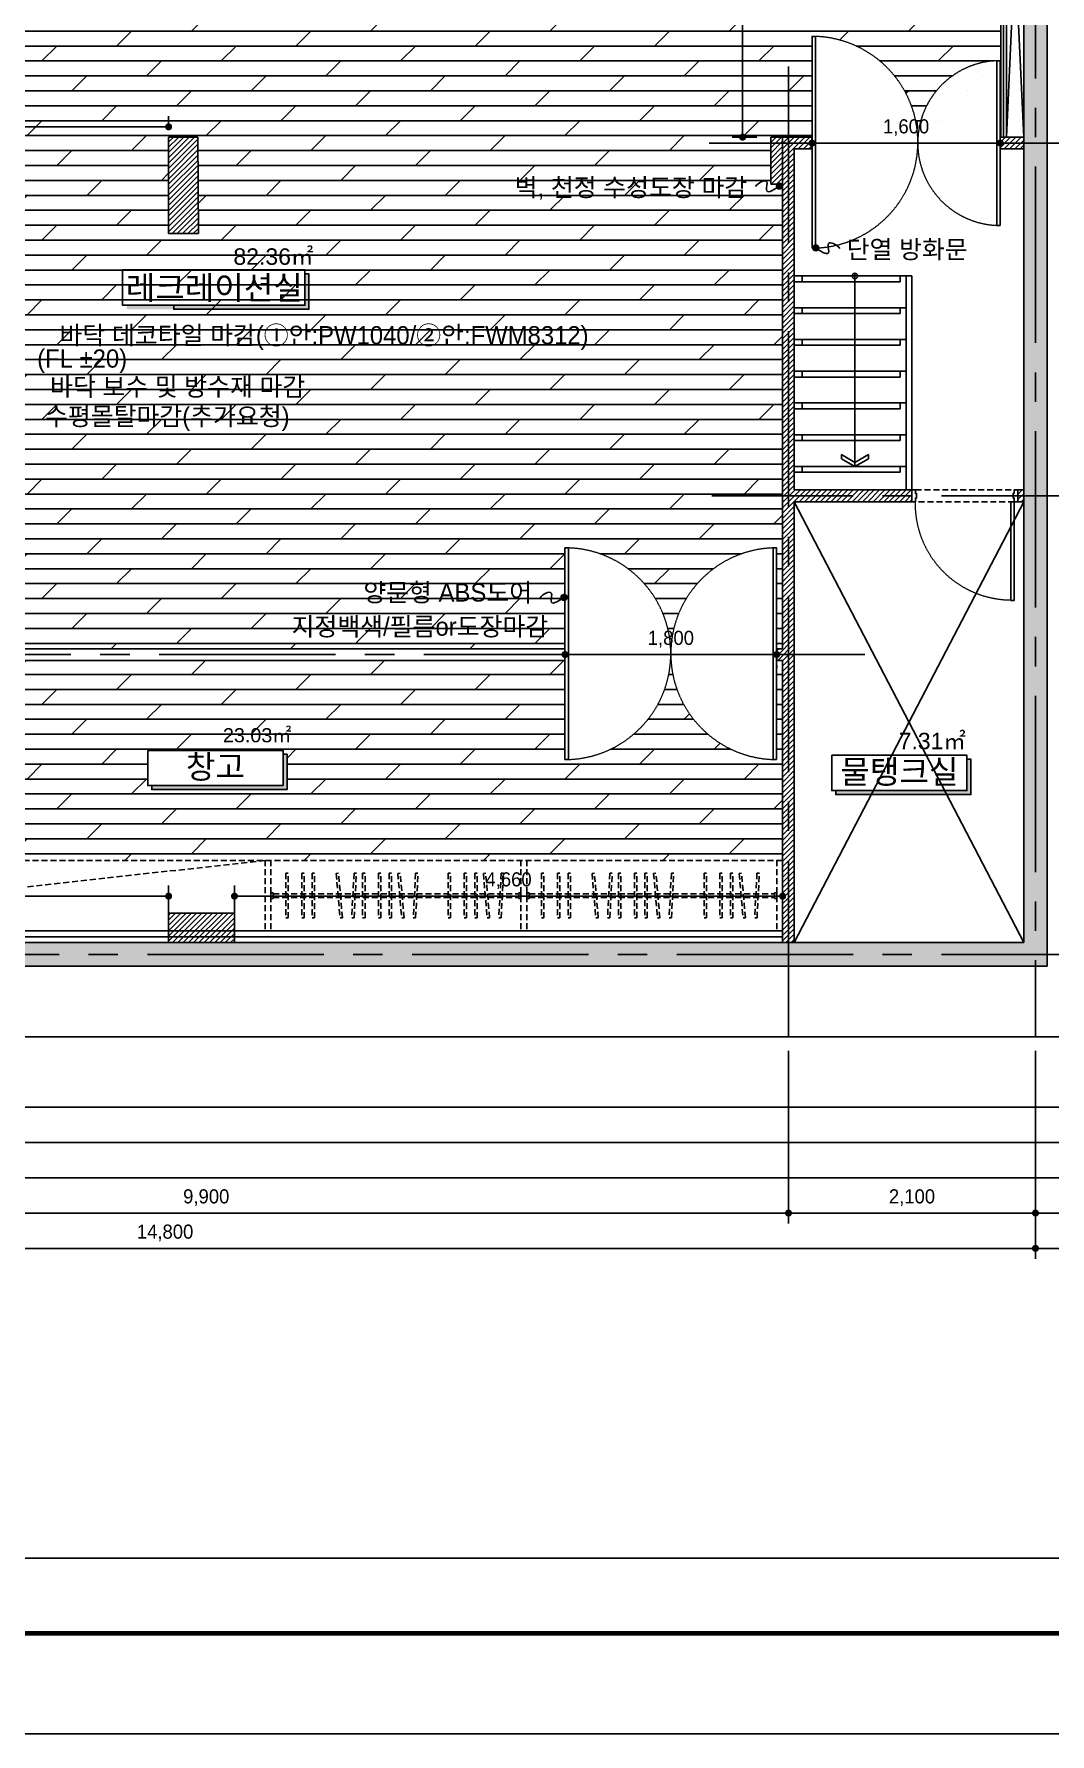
# Model space of a CAD drawing. Header units: millimetres. Extents: x -224448 to 1592092, y -164641 to 319001.
# Drawn here: x -73219 to -64582, y 216014 to 230471 of the extents above; entities that cross this region are included whole.
import ezdxf
from ezdxf.enums import TextEntityAlignment as Align

# ---------------------------------------------------------------- set-up
doc = ezdxf.new("R2010")
doc.units = ezdxf.units.MM
for name, pattern in [('CEN', [62, 60, -1, 0, -1]), ('CENTER2', [1.125, 0.75, -0.125, 0.125, -0.125]), ('HIDDEN', [9.525, 6.35, -3.175])]:
    doc.linetypes.add(name, pattern=pattern)
doc.layers.get('Defpoints').update_dxf_attribs({"color": 35})
for name, color, linetype in [('ARREA', 1, 'Continuous'), ('CORE', 7, 'Continuous'), ('DIM', 3, 'Continuous'), ('I-SYM', 4, 'Continuous'), ('I-TEXT', 7, 'Continuous'), ('I_CON', 2, 'Continuous'), ('I_DOOR', 4, 'Continuous'), ('I_FORMAT', 7, 'Continuous'), ('I_FUR', 6, 'Continuous'), ('I_HAT', 8, 'Continuous'), ('I_TXT', 7, 'Continuous'), ('I_WALL', 3, 'Continuous')]:
    doc.layers.add(name, color=color, linetype=linetype)
doc.layers.add('I_CEN', color=1, linetype='CEN', lineweight=13)
doc.styles.add('HY울릉도', font='')
doc.styles.add('IABU-글꼴스타일', font='')
doc.styles.add('NTOP', font='Dotum.ttf')
doc.styles.get("Standard").update_dxf_attribs({"font": 'arial.ttf'})
doc.styles.get('HY울릉도').set_extended_font_data('HY울릉도L')
doc.styles.get('IABU-글꼴스타일').set_extended_font_data('HY울릉도L')
doc.linetypes.add('BATTING', pattern='A,0.00254,-2.54,[134,ltypeshp.shx,S=2.54,R=0,X=-2.54,Y=0],-5.08,[134,ltypeshp.shx,S=2.54,R=180,X=2.54,Y=0],-2.54', length=10.16254)
doc.dimstyles.new('IABC-100 (SUB)', dxfattribs={"dimscale": 60, "dimtxt": 2, "dimasz": 1, "dimexe": 1.5, "dimexo": 2, "dimgap": 1, "dimtad": 1, "dimdec": 0, "dimdsep": 46, "dimlunit": 6, "dimtxsty": 'IABU-글꼴스타일', "dimblk": '1234_Dot', "dimcen": 1, "dimclrd": 4, "dimclre": 4, "dimclrt": 7, "dimadec": 0, "dimazin": 0, "dimtfac": 1, "dimtdec": 0, "dimtix": 1, "dimtmove": 2, "dimatfit": 3, "dimldrblk": '1234_Dot', "dimfxl": 2, "dimtolj": 1, "dimtzin": 0, "dimarcsym": 0})
pattern_1 = [(45, (-3808.497, 179076.738), (-22.45064, 22.45064), [])]
pattern_2 = [(45, (0, 79990.15), (-22.4506403, 22.4506403), [])]

# ---------------------------------------------------------------- blocks, each defined once
blk = doc.blocks.new('FR1')
at = {"layer": 'Defpoints'}
blk.add_lwpolyline([(89059, 47504), (131059, 47504), (131059, 17804), (89059, 17804)], close=True, dxfattribs=at)
at = {"layer": 'I_FORMAT'}
blk.add_line((126044, 19673), (90159, 19673), dxfattribs=at)
at = {"layer": 'I_FORMAT', "const_width": 50.2}
blk.add_lwpolyline([(126044, 18873), (90159, 18873), (90159, 46435), (126044, 46435)], dxfattribs=at)
blk = doc.blocks.new('J13')
at = {"layer": 'I_CEN'}
for centre, start, end in [((805749, -78923), 270, 90), ((807549, -78923), 90, 270)]:
    blk.add_arc(centre, 900, start, end, dxfattribs=at)
at = {"layer": 'I_DOOR'}
for points in [[(805749, -79823), (805749, -78023), (805779, -78023), (805779, -79823)], [(807549, -79823), (807549, -78023), (807519, -78023), (807519, -79823)]]:
    blk.add_lwpolyline(points, close=True, dxfattribs=at)
blk = doc.blocks.new('klsdfa')
at = {"layer": 'I_CEN'}
blk.add_arc((2937606, -1355168), 820, 90.7053, 181.3042, dxfattribs=at)
at = {"layer": 'I_DOOR'}
for points in [[(2937596, -1354347), (2937596, -1355187), (2937626, -1355187), (2937626, -1354347)], [(2936756, -1355187), (2936756, -1355287), (2936786, -1355287), (2936786, -1355257), (2936796, -1355257), (2936796, -1355217), (2936786, -1355217), (2936786, -1355187), (2936756, -1355187)], [(2937656, -1355187), (2937656, -1355287), (2937626, -1355287), (2937626, -1355257), (2937616, -1355257), (2937616, -1355217), (2937626, -1355217), (2937626, -1355187), (2937656, -1355187)]]:
    blk.add_lwpolyline(points, close=True, dxfattribs=at)
at = {"layer": 'I_FUR', "color": 8, "linetype": 'HIDDEN', "ltscale": 8}
for p, q in [((2937626, -1355187), (2936786, -1355187)), ((2936786, -1355287), (2937626, -1355287))]:
    blk.add_line(p, q, dxfattribs=at)
blk = doc.blocks.new('1234_Dot')
at = {"color": 0, "linetype": 'ByBlock', "lineweight": -2}
blk.add_line((-0.5, 0), (-1, 0), dxfattribs=at)
at = {"color": 0, "linetype": 'ByBlock', "const_width": 0.5}
blk.add_lwpolyline([(-0.25, 0, 1), (0.25, 0, 1)], format="xyb", close=True, dxfattribs=at)
blk = doc.blocks.new('*D691')
at = {"layer": 'Defpoints', "color": 0, "ltscale": 50, "transparency": 16777216}
for p in [(-68705, 225201), (-66905, 225201), (-66905, 225194)]:
    blk.add_point(p, dxfattribs=at)
at = {"layer": 'DIM', "color": 4, "lineweight": -2, "ltscale": 50, "transparency": 16777216}
for p, q in [((-68645, 225194), (-66965, 225194)), ((-68705, 225081), (-68705, 225104)), ((-66905, 225081), (-66905, 225104))]:
    blk.add_line(p, q, dxfattribs=at)
at = {"layer": 'DIM', "color": 4, "lineweight": -2, "ltscale": 50, "transparency": 16777216, "xscale": 60, "yscale": 60, "zscale": 60, "rotation": 180}
blk.add_blockref('1234_Dot', (-68705, 225194), dxfattribs=at)
at = {"layer": 'DIM', "color": 4, "lineweight": -2, "ltscale": 50, "transparency": 16777216, "xscale": 60, "yscale": 60, "zscale": 60}
blk.add_blockref('1234_Dot', (-66905, 225194), dxfattribs=at)
at = {"layer": 'DIM', "color": 7, "ltscale": 50, "transparency": 16777216, "insert": (-67805, 225325), "char_height": 120, "attachment_point": 5, "style": 'IABU-글꼴스타일'}
blk.add_mtext('\\A1;1,800', dxfattribs=at)
blk = doc.blocks.new('*D692')
at = {"layer": 'Defpoints', "color": 0, "ltscale": 50, "transparency": 16777216}
for p in [(-66605, 229551), (-65005, 229544), (-65005, 229544)]:
    blk.add_point(p, dxfattribs=at)
at = {"layer": 'DIM', "color": 4, "lineweight": -2, "ltscale": 50, "transparency": 16777216}
for p, q in [((-65005, 229664), (-65005, 229634)), ((-66605, 229431), (-66605, 229454)), ((-66545, 229544), (-65065, 229544))]:
    blk.add_line(p, q, dxfattribs=at)
at = {"layer": 'DIM', "color": 4, "lineweight": -2, "ltscale": 50, "transparency": 16777216, "xscale": 60, "yscale": 60, "zscale": 60, "rotation": 180}
blk.add_blockref('1234_Dot', (-66605, 229544), dxfattribs=at)
at = {"layer": 'DIM', "color": 4, "lineweight": -2, "ltscale": 50, "transparency": 16777216, "xscale": 60, "yscale": 60, "zscale": 60}
blk.add_blockref('1234_Dot', (-65005, 229544), dxfattribs=at)
at = {"layer": 'DIM', "color": 7, "ltscale": 50, "transparency": 16777216, "insert": (-65805, 229675), "char_height": 120, "attachment_point": 5, "style": 'IABU-글꼴스타일'}
blk.add_mtext('\\A1;1,600', dxfattribs=at)
blk = doc.blocks.new('*D682')
at = {"layer": 'Defpoints', "color": 0, "ltscale": 50, "transparency": 16777216}
for p in [(-76705, 221944), (-66805, 221944), (-66805, 220444)]:
    blk.add_point(p, dxfattribs=at)
at = {"layer": 'DIM', "color": 4, "lineweight": -2, "ltscale": 50, "transparency": 16777216}
for p, q in [((-76705, 221824), (-76705, 220354)), ((-66805, 221824), (-66805, 220354)), ((-76645, 220444), (-66865, 220444))]:
    blk.add_line(p, q, dxfattribs=at)
at = {"layer": 'DIM', "color": 4, "lineweight": -2, "ltscale": 50, "transparency": 16777216, "xscale": 60, "yscale": 60, "zscale": 60, "rotation": 180}
blk.add_blockref('1234_Dot', (-76705, 220444), dxfattribs=at)
at = {"layer": 'DIM', "color": 4, "lineweight": -2, "ltscale": 50, "transparency": 16777216, "xscale": 60, "yscale": 60, "zscale": 60}
blk.add_blockref('1234_Dot', (-66805, 220444), dxfattribs=at)
at = {"layer": 'DIM', "color": 7, "ltscale": 50, "transparency": 16777216, "insert": (-71755, 220575), "char_height": 120, "attachment_point": 5, "style": 'IABU-글꼴스타일'}
blk.add_mtext('\\A1;9,900', dxfattribs=at)
blk = doc.blocks.new('*D683')
at = {"layer": 'Defpoints', "color": 0, "ltscale": 50, "transparency": 16777216}
for p in [(-66805, 221944), (-64705, 221944), (-64705, 220444)]:
    blk.add_point(p, dxfattribs=at)
at = {"layer": 'DIM', "color": 4, "lineweight": -2, "ltscale": 50, "transparency": 16777216}
for p, q in [((-66805, 221824), (-66805, 220354)), ((-64705, 221824), (-64705, 220354)), ((-66745, 220444), (-64765, 220444))]:
    blk.add_line(p, q, dxfattribs=at)
at = {"layer": 'DIM', "color": 4, "lineweight": -2, "ltscale": 50, "transparency": 16777216, "xscale": 60, "yscale": 60, "zscale": 60, "rotation": 180}
blk.add_blockref('1234_Dot', (-66805, 220444), dxfattribs=at)
at = {"layer": 'DIM', "color": 4, "lineweight": -2, "ltscale": 50, "transparency": 16777216, "xscale": 60, "yscale": 60, "zscale": 60}
blk.add_blockref('1234_Dot', (-64705, 220444), dxfattribs=at)
at = {"layer": 'DIM', "color": 7, "ltscale": 50, "transparency": 16777216, "insert": (-65755, 220575), "char_height": 120, "attachment_point": 5, "style": 'IABU-글꼴스타일'}
blk.add_mtext('\\A1;2,100', dxfattribs=at)
blk = doc.blocks.new('*D684')
at = {"layer": 'Defpoints', "color": 0, "ltscale": 50, "transparency": 16777216}
for p in [(-79505, 221944), (-64705, 221944), (-79505, 220144)]:
    blk.add_point(p, dxfattribs=at)
at = {"layer": 'DIM', "color": 4, "lineweight": -2, "ltscale": 50, "transparency": 16777216}
for p, q in [((-79505, 221824), (-79505, 220054)), ((-64705, 221824), (-64705, 220054)), ((-64765, 220144), (-79445, 220144))]:
    blk.add_line(p, q, dxfattribs=at)
at = {"layer": 'DIM', "color": 4, "lineweight": -2, "ltscale": 50, "transparency": 16777216, "xscale": 60, "yscale": 60, "zscale": 60, "rotation": 180}
blk.add_blockref('1234_Dot', (-79505, 220144), dxfattribs=at)
at = {"layer": 'DIM', "color": 4, "lineweight": -2, "ltscale": 50, "transparency": 16777216, "xscale": 60, "yscale": 60, "zscale": 60}
blk.add_blockref('1234_Dot', (-64705, 220144), dxfattribs=at)
at = {"layer": 'DIM', "color": 7, "ltscale": 50, "transparency": 16777216, "insert": (-72105, 220275), "char_height": 120, "attachment_point": 5, "style": 'IABU-글꼴스타일'}
blk.add_mtext('\\A1;14,800', dxfattribs=at)
blk = doc.blocks.new('양문형 1600비대칭')
at = {"layer": 'I_CEN'}
for centre, radius, start, end in [((-66680, 149561), 900, 270, 90), ((-65080, 149554), 701, 92.5062, 267.4938)]:
    blk.add_arc(centre, radius, start, end, dxfattribs=at)
at = {"layer": 'I_DOOR'}
for points in [[(-66680, 148661), (-66680, 150461), (-66650, 150461), (-66650, 148661)], [(-65080, 148854), (-65080, 150254), (-65110, 150254), (-65110, 148854)]]:
    blk.add_lwpolyline(points, close=True, dxfattribs=at)
blk = doc.blocks.new('*D700')
at = {"layer": 'Defpoints', "color": 0, "ltscale": 50, "transparency": 16777216}
for p in [(-67195, 232814), (-66955, 232814), (-66955, 229594)]:
    blk.add_point(p, dxfattribs=at)
at = {"layer": 'DIM', "color": 4, "lineweight": -2, "ltscale": 50, "transparency": 16777216}
for p, q in [((-67075, 232814), (-67285, 232814)), ((-67195, 229654), (-67195, 232754)), ((-67075, 229594), (-67285, 229594))]:
    blk.add_line(p, q, dxfattribs=at)
at = {"layer": 'DIM', "color": 4, "lineweight": -2, "ltscale": 50, "transparency": 16777216, "xscale": 60, "yscale": 60, "zscale": 60}
for p, rotation in [((-67195, 232814), 90), ((-67195, 229594), 270)]:
    blk.add_blockref('1234_Dot', p, dxfattribs=dict(at, rotation=rotation))
at = {"layer": 'DIM', "color": 7, "ltscale": 50, "transparency": 16777216, "insert": (-67327, 231204), "char_height": 120, "attachment_point": 5, "rotation": 90, "style": 'IABU-글꼴스타일'}
blk.add_mtext('\\A1;3,220', dxfattribs=at)
blk = doc.blocks.new('*D739')
at = {"layer": 'Defpoints', "color": 0, "ltscale": 50, "transparency": 16777216}
for p in [(-72075, 223139), (-76605, 222844), (-72075, 222844)]:
    blk.add_point(p, dxfattribs=at)
at = {"layer": 'DIM', "color": 4, "lineweight": -2, "ltscale": 50, "transparency": 16777216}
for p, q in [((-76605, 222964), (-76605, 223229)), ((-72075, 222964), (-72075, 223229)), ((-76545, 223139), (-72135, 223139))]:
    blk.add_line(p, q, dxfattribs=at)
at = {"layer": 'DIM', "color": 4, "lineweight": -2, "ltscale": 50, "transparency": 16777216, "xscale": 60, "yscale": 60, "zscale": 60, "rotation": 180}
blk.add_blockref('1234_Dot', (-76605, 223139), dxfattribs=at)
at = {"layer": 'DIM', "color": 4, "lineweight": -2, "ltscale": 50, "transparency": 16777216, "xscale": 60, "yscale": 60, "zscale": 60}
blk.add_blockref('1234_Dot', (-72075, 223139), dxfattribs=at)
at = {"layer": 'DIM', "color": 7, "ltscale": 50, "transparency": 16777216, "insert": (-74340, 223271), "char_height": 120, "attachment_point": 5, "style": 'IABU-글꼴스타일'}
blk.add_mtext('\\A1;4,530', dxfattribs=at)
blk = doc.blocks.new('*D740')
at = {"layer": 'Defpoints', "color": 0, "ltscale": 50, "transparency": 16777216}
for p in [(-66855, 223139), (-71515, 222844), (-66855, 222844)]:
    blk.add_point(p, dxfattribs=at)
at = {"layer": 'DIM', "color": 4, "lineweight": -2, "ltscale": 50, "transparency": 16777216}
for p, q in [((-71515, 222964), (-71515, 223229)), ((-66855, 222964), (-66855, 223229)), ((-71455, 223139), (-66915, 223139))]:
    blk.add_line(p, q, dxfattribs=at)
at = {"layer": 'DIM', "color": 4, "lineweight": -2, "ltscale": 50, "transparency": 16777216, "xscale": 60, "yscale": 60, "zscale": 60, "rotation": 180}
blk.add_blockref('1234_Dot', (-71515, 223139), dxfattribs=at)
at = {"layer": 'DIM', "color": 4, "lineweight": -2, "ltscale": 50, "transparency": 16777216, "xscale": 60, "yscale": 60, "zscale": 60}
blk.add_blockref('1234_Dot', (-66855, 223139), dxfattribs=at)
at = {"layer": 'DIM', "color": 7, "ltscale": 50, "transparency": 16777216, "insert": (-69185, 223271), "char_height": 120, "attachment_point": 5, "style": 'IABU-글꼴스타일'}
blk.add_mtext('\\A1;4,660', dxfattribs=at)
blk = doc.blocks.new('마감지시')
at = {"layer": 'I-SYM'}
blk.add_hatch(color=256, dxfattribs=at).paths.add_polyline_path([(100285, -105169, 1), (100395, -105169, 1)])
blk.add_circle((100340, -105169), 55.1, dxfattribs=at)
blk.add_open_spline([(100340, -105169), (100472, -105076), (100636, -104989), (100521, -105343), (100750, -105224), (100793, -105160)], degree=3, knots=[104.407257, 104.407257, 104.407257, 104.407257, 483.492448, 667.725925, 958.402292, 958.402292, 958.402292, 958.402292], dxfattribs=at)
blk = doc.blocks.new('*D782')
at = {"layer": 'Defpoints', "color": 0, "ltscale": 50, "transparency": 16777216}
for p in [(-76605, 229682), (-76605, 229594), (-72075, 229594)]:
    blk.add_point(p, dxfattribs=at)
at = {"layer": 'DIM', "color": 4, "lineweight": -2, "ltscale": 50, "transparency": 16777216}
for p, q in [((-76605, 229714), (-76605, 229772)), ((-72075, 229714), (-72075, 229772)), ((-72135, 229682), (-76545, 229682))]:
    blk.add_line(p, q, dxfattribs=at)
at = {"layer": 'DIM', "color": 4, "lineweight": -2, "ltscale": 50, "transparency": 16777216, "xscale": 60, "yscale": 60, "zscale": 60, "rotation": 180}
blk.add_blockref('1234_Dot', (-76605, 229682), dxfattribs=at)
at = {"layer": 'DIM', "color": 4, "lineweight": -2, "ltscale": 50, "transparency": 16777216, "xscale": 60, "yscale": 60, "zscale": 60}
blk.add_blockref('1234_Dot', (-72075, 229682), dxfattribs=at)
at = {"layer": 'DIM', "color": 7, "ltscale": 50, "transparency": 16777216, "insert": (-74340, 229814), "char_height": 120, "attachment_point": 5, "style": 'IABU-글꼴스타일'}
blk.add_mtext('\\A1;4,530', dxfattribs=at)

msp = doc.modelspace()

# ---------------------------------------------------------------- hatches: boundary and pattern name
at = {"transparency": 33554457}
h = msp.add_hatch(dxfattribs=at)
h.set_pattern_fill('DOLMIT', color=9, scale=20)
h.set_pattern_definition([(0, (0, 103750.15), (0, 127), []), (45, (0, 103750.15), (-253.9998, 253.9998), [179.6051, -359.2102])])
edge = h.paths.add_edge_path()
edge.add_line((-66605.442, 230451.273), (-66575.442, 230451.273))
edge.add_line((-66575.442, 230451.273), (-66575.442, 230450.773))
edge.add_arc((-66605.442, 229551.273), 900, -0.0598717, 88.0897868, ccw=False)
edge.add_arc((-65004.803, 229543.721), 700.67, 92.5061963, 179.4593456, ccw=False)
edge.add_line((-65035.442, 230243.721), (-65000.833, 230243.721))
edge.add_line((-65000.833, 230243.721), (-65000.833, 232813.721))
edge.add_line((-65000.833, 232813.721), (-71515.422, 232813.721))
edge.add_line((-71515.422, 232813.721), (-71515.442, 232763.721))
edge.add_line((-71515.442, 232763.721), (-72075.442, 232763.721))
edge.add_line((-72075.442, 232763.721), (-72075.606, 232813.721))
edge.add_line((-72075.606, 232813.721), (-76605.442, 232813.721))
edge.add_line((-76605.442, 232813.721), (-76605.442, 230543.721))
edge.add_line((-76605.442, 230543.721), (-76655.442, 230543.721))
edge.add_line((-76655.442, 230543.721), (-76655.442, 230513.721))
edge.add_line((-76655.442, 230513.721), (-76655.442, 229623.721))
edge.add_line((-76655.442, 229623.721), (-76655.442, 229593.721))
edge.add_line((-76655.442, 229593.721), (-76605.442, 229593.721))
edge.add_line((-76605.442, 229593.721), (-76605.442, 225243.721))
edge.add_line((-76605.442, 225243.721), (-68705.442, 225243.721))
edge.add_line((-68705.442, 225243.721), (-68705.442, 226101.273))
edge.add_line((-68705.442, 226101.273), (-68675.442, 226101.273))
edge.add_line((-68675.442, 226101.273), (-68675.442, 226100.773))
edge.add_arc((-68705.442, 225201.273), 900, 0, 88.0897868, ccw=False)
edge.add_arc((-66905.442, 225201.273), 900, 91.9102132, 180, ccw=False)
edge.add_line((-66935.442, 226100.773), (-66935.442, 226101.273))
edge.add_line((-66935.442, 226101.273), (-66905.442, 226101.273))
edge.add_line((-66905.442, 226101.273), (-66905.442, 225243.721))
edge.add_line((-66905.442, 225243.721), (-66855.442, 225243.721))
edge.add_line((-66855.442, 225243.721), (-66855.442, 229166.621))
edge.add_ellipse((-66882.475, 229178.018), major_axis=(17.526, 17.526), ratio=1, start_angle=169.1487636, end_angle=354.313492, ccw=False)
edge.add_spline(control_points=[(-66902.988, 229164.104), (-66952.839, 229131.078), (-67013.084, 229105.708), (-66964.061, 229256.669), (-67067.154, 229203.185), (-67086.507, 229174.166)], knot_values=[148.847400909, 148.847400909, 148.847400909, 148.847400909, 483.492448452, 667.725925171, 958.402292488, 958.402292488, 958.402292488, 958.402292488], degree=3, periodic=0)
edge.add_ellipse((-66882.475, 229178.018), major_axis=(17.526, 17.526), ratio=1, start_angle=455.686508, end_angle=529.1487636, ccw=False)
edge.add_line((-66911.359, 229193.721), (-66955.442, 229193.721))
edge.add_line((-66955.442, 229193.721), (-66955.442, 229593.721))
edge.add_line((-66955.442, 229593.721), (-66605.442, 229593.721))
edge.add_line((-66605.442, 229593.721), (-66605.442, 230451.273))
h.paths.add_polyline_path([(-71825.442, 229593.721), (-71821.521, 228773.721), (-72075.442, 228773.721), (-72075.442, 229593.721)], flags=16)
h.paths.add_polyline_path([(-70915.804, 228464.927), (-70915.804, 228431.177), (-70882.054, 228431.177), (-70882.054, 228131.177), (-72031.936, 228131.177), (-72031.936, 228164.927), (-72465.686, 228164.927), (-72465.686, 228464.927)], flags=0)
edge = h.paths.add_edge_path(flags=16)
edge.add_spline(control_points=[(-73442.24, 227907.887), (-73392.389, 227874.861), (-73332.144, 227849.491), (-73381.167, 228000.452), (-73278.074, 227946.968), (-73258.721, 227917.948)], knot_values=[148.847400909, 148.847400909, 148.847400909, 148.847400909, 483.492448452, 667.725925171, 958.402292488, 958.402292488, 958.402292488, 958.402292488], degree=3, periodic=0)
edge.add_ellipse((-73462.752, 227921.8), major_axis=(17.526, 17.526), ratio=1, start_angle=280.8512364, end_angle=315)
edge.add_ellipse((-73462.752, 227921.8), major_axis=(17.526, 17.526), ratio=1, start_angle=-45, end_angle=280.8512364)
h.paths.add_polyline_path([(-75995.783, 232688.044, -1), (-75933.283, 232688.044, -1)], flags=16)
h.paths.add_polyline_path([(-74610.524, 232562.933), (-74070.524, 232562.933), (-74070.524, 232765.79), (-74610.524, 232765.79)], flags=24)
h.paths.add_polyline_path([(-66161.709, 232562.933), (-65644.566, 232562.933), (-65644.566, 232765.79), (-66161.709, 232765.79)], flags=24)
h.paths.add_polyline_path([(-68064.013, 225223.721), (-67546.87, 225223.721), (-67546.87, 225426.578), (-68064.013, 225426.578)], flags=25)
h.paths.add_polyline_path([(-66064.013, 229573.721), (-65546.87, 229573.721), (-65546.87, 229776.578), (-66064.013, 229776.578)], flags=25)
h.paths.add_polyline_path([(-76241.637, 231479.424), (-76241.637, 231878.272), (-76418.486, 231878.272), (-76418.486, 231479.424)], flags=24)
h.paths.add_polyline_path([(-67225.44, 230933.721), (-67225.44, 231473.721), (-67428.297, 231473.721), (-67428.297, 230933.721)], flags=24)
h.paths.add_polyline_path([(-69419.004, 232562.933), (-68901.861, 232562.933), (-68901.861, 232765.79), (-69419.004, 232765.79)], flags=24)
h.paths.add_polyline_path([(-69313.254, 229008.764), (-66975.741, 229008.764), (-66975.741, 229316.976), (-69313.254, 229316.976)], flags=24)
h.paths.add_polyline_path([(-71527.301, 228431.494), (-70776.982, 228431.494), (-70776.982, 228719.994), (-71527.301, 228719.994)], flags=24)
h.paths.add_polyline_path([(-73293.51, 227070.865), (-70879.022, 227070.865), (-70879.022, 227368.982), (-73293.51, 227368.982)], flags=24)
h.paths.add_polyline_path([(-73267.066, 227328.415), (-70729.23, 227328.415), (-70729.23, 227618.015), (-73267.066, 227618.015)], flags=24)
h.paths.add_polyline_path([(-73314.507, 227562.247), (-72305.535, 227562.247), (-72305.535, 227860.365), (-73314.507, 227860.365)], flags=24)
h.paths.add_polyline_path([(-73281.288, 227760.247), (-68225.49, 227760.247), (-68225.49, 228058.365), (-73281.288, 228058.365)], flags=24)
h.paths.add_polyline_path([(-75492.257, 231589.76), (-73283.875, 231589.76), (-73283.875, 232450.55), (-75492.257, 232450.55)], flags=24)
h.paths.add_polyline_path([(-72550.64, 228116.746), (-70814.422, 228116.746), (-70814.422, 228489.449), (-72550.64, 228489.449)], flags=24)
h = msp.add_hatch(dxfattribs=at)
h.set_pattern_fill('DOLMIT', color=9, scale=20)
h.set_pattern_definition([(0, (0, 79990.15), (0, 127), []), (45, (0, 79990.15), (-253.9998, 253.9998), [179.6051, -359.2102])])
h.paths.add_polyline_path([(-68705.442, 225143.721), (-76055.442, 225143.721), (-76055.442, 223443.721), (-66855.442, 223443.721), (-66855.442, 225143.721), (-66905.442, 225143.721), (-66905.442, 224301.273), (-66935.442, 224301.273), (-66935.442, 224301.773, -0.40204306), (-67805.41, 225193.721), (-67805.473, 225193.721, -0.40204306), (-68675.442, 224301.773), (-68675.442, 224301.273), (-68705.442, 224301.273)])
h.paths.add_polyline_path([(-72251.75, 224379.338), (-71101.867, 224379.338), (-71101.867, 224345.588), (-71068.117, 224345.588), (-71068.117, 224045.589), (-72218, 224045.589), (-72218, 224079.339), (-72251.75, 224079.339)], flags=16)
h.paths.add_polyline_path([(-71615.757, 224381.748), (-70972.626, 224381.748), (-70972.626, 224629.033), (-71615.757, 224629.033)], flags=24)
h.paths.add_polyline_path([(-72002.308, 224043.253), (-71356.902, 224043.253), (-71356.902, 224415.956), (-72002.308, 224415.956)], flags=24)
at = {"layer": 'I_HAT', "true_color": 0x000000}
h = msp.add_hatch(color=18, dxfattribs=at)
h.dxf.hatch_style = 1
h.paths.add_polyline_path([(-64605.442, 233243.721), (-78999.891, 233243.721), (-79611.319, 222543.721), (-64605.442, 222543.721)])
h.paths.add_polyline_path([(-78810.993, 233043.721), (-79399.564, 222743.721), (-64805.442, 222743.721), (-64805.442, 233043.721)], flags=16)
h.paths.add_polyline_path([(-77740.442, 232244.818), (-77790.442, 232244.818), (-77790.442, 231354.818), (-77740.442, 231354.818)], flags=0)
h.paths.add_polyline_path([(-76755.442, 229493.721), (-76755.442, 222743.721), (-79013.85, 229493.721)], flags=0)
h.paths.add_polyline_path([(-66755.442, 227283.721), (-66687.843, 227283.721), (-66687.843, 227333.721), (-66755.442, 227333.721)], flags=0)
at = {"layer": 'I_HAT'}
h = msp.add_hatch(dxfattribs=at)
h.set_pattern_fill('ANSI31', color=256, scale=10)
h.set_pattern_definition(pattern_2)
h.paths.add_polyline_path([(-76705.442, 229543.721), (-79010.993, 229543.721), (-79013.85, 229493.721), (-76755.442, 229493.721), (-76755.442, 225193.721), (-76705.442, 225193.721)])
h.paths.add_polyline_path([(-76655.442, 229543.721), (-76705.442, 229543.721), (-76705.442, 225193.721), (-76605.442, 225193.721), (-76605.442, 225243.721), (-76655.442, 225243.721)])
h.paths.add_polyline_path([(-76705.442, 229593.721), (-76755.442, 229593.721), (-79008.136, 229593.721), (-79010.993, 229543.721), (-76705.442, 229543.721)])
h.paths.add_polyline_path([(-76655.442, 229593.721), (-76705.442, 229593.721), (-76705.442, 229543.721), (-76655.442, 229543.721)])
h.paths.add_polyline_path([(-76655.442, 225143.721), (-76605.442, 225143.721), (-76605.442, 225193.721), (-76705.442, 225193.721), (-76705.442, 222743.721), (-76655.442, 222743.721)])
h.paths.add_polyline_path([(-76705.442, 225193.721), (-76755.442, 225193.721), (-76755.442, 222743.721), (-76705.442, 222743.721)])
h.paths.add_polyline_path([(-69455.42, 223169.135), (-68915.42, 223169.135), (-68915.42, 223371.992), (-69455.42, 223371.992)], flags=9)
h.paths.add_polyline_path([(-71615.757, 224381.748), (-70972.626, 224381.748), (-70972.626, 224629.033), (-71615.757, 224629.033)], flags=9)
h.paths.add_polyline_path([(-71527.301, 228431.494), (-70776.982, 228431.494), (-70776.982, 228719.994), (-71527.301, 228719.994)], flags=9)
h.paths.add_polyline_path([(-73293.51, 227070.865), (-70879.022, 227070.865), (-70879.022, 227368.982), (-73293.51, 227368.982)], flags=9)
h.paths.add_polyline_path([(-73267.066, 227328.415), (-70729.23, 227328.415), (-70729.23, 227618.015), (-73267.066, 227618.015)], flags=9)
h.paths.add_polyline_path([(-73314.507, 227562.247), (-72305.535, 227562.247), (-72305.535, 227860.365), (-73314.507, 227860.365)], flags=9)
h.paths.add_polyline_path([(-73281.288, 227760.247), (-68225.49, 227760.247), (-68225.49, 228058.365), (-73281.288, 228058.365)], flags=9)
h.paths.add_polyline_path([(-65871.087, 224311.548), (-65229.54, 224311.548), (-65229.54, 224600.048), (-65871.087, 224600.048)], flags=9)
h.paths.add_polyline_path([(-66448.481, 224001.059), (-65257.669, 224001.059), (-65257.669, 224373.763), (-66448.481, 224373.763)], flags=9)
h.paths.add_polyline_path([(-75492.257, 231589.76), (-73283.875, 231589.76), (-73283.875, 232450.55), (-75492.257, 232450.55)], flags=9)
h.paths.add_polyline_path([(-72002.308, 224043.253), (-71356.902, 224043.253), (-71356.902, 224415.956), (-72002.308, 224415.956)], flags=9)
h.paths.add_polyline_path([(-72550.64, 228116.746), (-70814.422, 228116.746), (-70814.422, 228489.449), (-72550.64, 228489.449)], flags=9)
h = msp.add_hatch(dxfattribs=at)
h.set_pattern_fill('ANSI31', color=256, scale=10)
h.set_pattern_definition([(45, (-197.907, 107321.846), (-22.45064, 22.45064), [])])
h.paths.add_polyline_path([(-71825.442, 229593.721), (-72075.442, 229593.721), (-72075.442, 228773.721), (-71821.521, 228773.721)])
h = msp.add_hatch(dxfattribs=at)
h.set_pattern_fill('ANSI31', color=256, scale=10)
h.set_pattern_definition(pattern_2)
h.paths.add_polyline_path([(-66855.442, 229543.721), (-66955.442, 229543.721), (-66955.442, 229193.721), (-66855.442, 229193.721)])
h.paths.add_polyline_path([(-66855.442, 229593.721), (-66955.442, 229593.721), (-66955.442, 229543.721), (-66855.442, 229543.721)])
h = msp.add_hatch(dxfattribs=at)
h.set_pattern_fill('ANSI31', color=256, scale=10)
h.set_pattern_definition(pattern_1)
h.paths.add_polyline_path([(-66755.442, 226493.721), (-65755.442, 226493.721), (-65755.442, 226593.721), (-65805.442, 226593.721), (-66755.442, 226593.721), (-66755.442, 229493.721), (-66605.442, 229493.721), (-66605.442, 229593.721), (-66855.442, 229593.721), (-66855.442, 225243.721), (-66905.442, 225243.721), (-66905.442, 225143.721), (-66855.442, 225143.721), (-66855.442, 222743.721), (-66755.442, 222743.721)])
h = msp.add_hatch(dxfattribs=at)
h.set_pattern_fill('ANSI31', color=256, scale=10)
h.set_pattern_definition(pattern_1)
h.paths.add_polyline_path([(-64805.442, 229593.721), (-65005.442, 229593.721), (-65005.442, 229493.721), (-64805.442, 229493.721)])
h.paths.add_polyline_path([(-64805.442, 226593.721), (-64855.442, 226593.721), (-64855.442, 226493.721), (-64805.442, 226493.721)])
h = msp.add_hatch(dxfattribs=at)
h.set_pattern_fill('ANSI31', color=256, scale=10)
h.set_pattern_definition([(45, (-465.907, 93206.846), (-22.45064, 22.45064), [])])
h.paths.add_polyline_path([(-71515.442, 222743.721), (-71515.333, 222993.721), (-72076.362, 222993.721), (-72075.442, 222743.721)])
at = {"layer": 'I_TXT'}
h = msp.add_hatch(color=256, dxfattribs=at)
h.dxf.hatch_style = 1
h.paths.add_polyline_path([(-70882.054, 228431.177), (-70915.804, 228431.177), (-70915.804, 228164.927), (-72431.936, 228164.927), (-72431.936, 228131.177), (-70882.054, 228131.177)])
h = msp.add_hatch(color=256, dxfattribs=at)
h.dxf.hatch_style = 1
h.paths.add_polyline_path([(-71068.117, 224345.588), (-71101.867, 224345.588), (-71101.867, 224079.339), (-72218, 224079.339), (-72218, 224045.589), (-71068.117, 224045.589)])
h = msp.add_hatch(color=256, dxfattribs=at)
h.dxf.hatch_style = 1
h.paths.add_polyline_path([(-65253.705, 224303.394), (-65287.455, 224303.394), (-65287.455, 224037.145), (-66403.587, 224037.145), (-66403.587, 224003.395), (-65253.705, 224003.395)])

# ---------------------------------------------------------------- linework, layer by layer
at = {"color": 2}
for p, q in [((-64605.442, 233243.721), (-64605.442, 222543.721)), ((-64805.442, 222743.721), (-64805.442, 233043.721)), ((-71821.521, 228773.721), (-72075.442, 228773.721))]:
    msp.add_line(p, q, dxfattribs=at)
at = {"color": 9}
for p, q in [((-64805.442, 232813.721), (-64950.833, 229593.721)), ((-64950.833, 232813.721), (-64805.442, 229593.721))]:
    msp.add_line(p, q, dxfattribs=at)
at = {"color": 2}
msp.add_lwpolyline([(-72075.442, 222743.721), (-71515.442, 222743.721), (-71515.333, 222993.721), (-72075.442, 222993.721)], close=True, dxfattribs=at)
at = {"layer": 'ARREA', "color": 1, "linetype": 'CENTER2', "ltscale": 2000}
for p, q in [((-64705.442, 233843.721), (-64705.442, 221943.721)), ((-66805.442, 230193.721), (-66805.442, 221943.721)), ((-64030.442, 229543.721), (-67480.442, 229543.721)), ((-64005.442, 226543.721), (-67455.442, 226543.721)), ((-66155.442, 225193.721), (-77355.442, 225193.721)), ((-64005.442, 222643.721), (-80206.584, 222643.721))]:
    msp.add_line(p, q, dxfattribs=at)
at = {"layer": 'CORE', "color": 1}
for p, q in [((-66240.343, 226793.721), (-66240.343, 228436.957)), ((-66240.343, 228413.721), (-66240.343, 228436.957)), ((-66755.442, 228363.721), (-65855.442, 228363.721)), ((-66687.843, 228413.721), (-66687.843, 228363.721)), ((-65855.442, 228363.721), (-65855.442, 228413.721)), ((-66687.843, 228143.721), (-66687.843, 228093.721)), ((-65855.442, 228093.721), (-65855.442, 228143.721)), ((-66755.442, 228093.721), (-65855.442, 228093.721)), ((-66687.843, 227873.721), (-66687.843, 227823.721)), ((-65855.442, 227823.721), (-65855.442, 227873.721)), ((-66755.442, 227823.721), (-65855.442, 227823.721)), ((-66687.843, 227603.721), (-66687.843, 227553.721)), ((-65855.442, 227553.721), (-65855.442, 227603.721)), ((-66755.442, 227553.721), (-65855.442, 227553.721)), ((-66755.442, 227283.721), (-65855.442, 227283.721)), ((-66687.843, 227333.721), (-66687.843, 227283.721)), ((-65855.442, 227283.721), (-65855.442, 227333.721)), ((-66755.442, 227013.721), (-65855.442, 227013.721)), ((-66687.843, 227063.721), (-66687.843, 227013.721)), ((-65855.442, 227013.721), (-65855.442, 227063.721)), ((-66755.442, 226743.721), (-65855.442, 226743.721)), ((-66687.843, 226793.721), (-66687.843, 226743.721)), ((-65855.442, 226743.721), (-65855.442, 226793.721))]:
    msp.add_line(p, q, dxfattribs=at)
at = {"layer": 'CORE'}
for p, q in [((-66755.442, 228413.721), (-65755.442, 228413.721)), ((-65805.442, 226593.721), (-65805.442, 228413.721)), ((-65755.442, 226593.721), (-65755.442, 228413.721)), ((-66755.442, 228143.721), (-65805.442, 228143.721)), ((-66755.442, 227873.721), (-65805.442, 227873.721)), ((-66755.442, 227603.721), (-65805.442, 227603.721)), ((-66755.442, 227333.721), (-65805.442, 227333.721)), ((-66755.442, 227063.721), (-65805.442, 227063.721)), ((-66240.343, 226828.362), (-66354.62, 226894.34)), ((-66354.62, 226894.34), (-66354.62, 226859.699)), ((-66240.343, 226793.721), (-66354.62, 226859.699)), ((-66240.343, 226828.362), (-66126.065, 226894.34)), ((-66240.343, 226793.721), (-66126.065, 226859.699)), ((-66126.065, 226894.34), (-66126.065, 226859.699)), ((-66755.442, 226793.721), (-65805.442, 226793.721)), ((-65805.442, 226593.721), (-65755.442, 226593.721))]:
    msp.add_line(p, q, dxfattribs=at)
msp.add_circle((-66240.343, 228413.721), 23.235, dxfattribs=at)
at = {"layer": 'Defpoints'}
for points in [[(-62205.442, 235637.788), (-82006.584, 235637.788), (-82006.584, 220143.721), (-62205.442, 220143.721)], [(-62505.442, 235337.788), (-81706.584, 235337.788), (-81706.584, 220443.721), (-62505.442, 220443.721)], [(-62805.442, 235037.788), (-81406.584, 235037.788), (-81406.584, 220743.721), (-62805.442, 220743.721)], [(-63105.442, 234737.788), (-81106.584, 234737.788), (-81106.584, 221043.721), (-63105.442, 221043.721)], [(-63405.442, 234437.788), (-80806.584, 234437.788), (-80806.584, 221343.721), (-63405.442, 221343.721)], [(-64005.442, 233837.788), (-80206.584, 233837.788), (-80206.584, 221943.721), (-64005.442, 221943.721)]]:
    msp.add_lwpolyline(points, close=True, dxfattribs=at)
at = {"layer": 'I_CON'}
for p, q in [((-64605.442, 233243.721), (-64605.442, 222543.721)), ((-64805.442, 233043.721), (-64805.442, 222743.721)), ((-71825.442, 229593.721), (-72075.442, 229593.721)), ((-72075.442, 229593.721), (-72075.442, 228773.721)), ((-71821.521, 228773.721), (-71825.442, 229593.721)), ((-64805.442, 222743.721), (-79399.564, 222743.721)), ((-64605.442, 222543.721), (-79611.319, 222543.721))]:
    msp.add_line(p, q, dxfattribs=at)
at = {"layer": 'I_FUR', "color": 8, "linetype": 'BATTING', "ltscale": 2.4}
for p, q in [((-64975.833, 232813.721), (-64975.833, 229593.721)), ((-66855.442, 222793.721), (-76655.442, 222793.721))]:
    msp.add_line(p, q, dxfattribs=at)
at = {"layer": 'I_FUR', "color": 8, "linetype": 'HIDDEN', "ltscale": 8}
for p, q in [((-66855.442, 223443.721), (-76605.442, 223443.721)), ((-71255.442, 223443.721), (-76605.442, 222843.721)), ((-71255.442, 223443.721), (-71255.442, 222843.721)), ((-71205.442, 223443.721), (-71205.442, 222843.721)), ((-69080.442, 223443.721), (-69080.442, 222843.721)), ((-69030.442, 223443.721), (-69030.442, 222843.721)), ((-66905.442, 223443.721), (-66905.442, 222843.721)), ((-71185.442, 223158.235, 0), (-69097.878, 223158.235, 0)), ((-71185.442, 223128.235, 0), (-69097.878, 223128.235, 0)), ((-69097.878, 223118.235, 0), (-69097.878, 223168.235, 0)), ((-69010.442, 223158.235, 0), (-66922.878, 223158.235, 0)), ((-69010.442, 223128.235, 0), (-66922.878, 223128.235, 0)), ((-66922.878, 223118.235, 0), (-66922.878, 223168.235, 0))]:
    msp.add_line(p, q, dxfattribs=at)
at = {"layer": 'I_FUR', "color": 8, "linetype": 'HIDDEN', "ltscale": 8, "elevation": 0}
for points in [[(-71078.869, 222953.502), (-71058.869, 222953.502), (-71058.869, 223333.502), (-71078.869, 223333.502)], [(-70943.611, 222953.502), (-70923.611, 222953.502), (-70923.611, 223333.502), (-70943.611, 223333.502)], [(-70853.661, 222953.502), (-70833.661, 222953.502), (-70833.661, 223333.502), (-70853.661, 223333.502)], [(-70617.151, 222954.225), (-70597.227, 222955.968), (-70630.347, 223334.522), (-70650.27, 223332.779)], [(-70518.453, 222955.141), (-70498.48, 222954.1), (-70478.708, 223333.586), (-70498.681, 223334.626)], [(-70425.297, 222953.769), (-70405.297, 222953.769), (-70405.297, 223333.769), (-70425.297, 223333.769)], [(-70290.038, 222953.769), (-70270.038, 222953.769), (-70270.038, 223333.769), (-70290.038, 223333.769)], [(-70200.088, 222953.769), (-70180.088, 222953.769), (-70180.088, 223333.769), (-70200.088, 223333.769)], [(-70093.579, 222954.492), (-70073.655, 222956.235), (-70106.774, 223334.789), (-70126.698, 223333.046)], [(-69994.881, 222955.408), (-69974.908, 222954.367), (-69955.136, 223333.852), (-69975.109, 223334.893)], [(-69697.869, 222953.502), (-69677.869, 222953.502), (-69677.869, 223333.502), (-69697.869, 223333.502)], [(-69562.611, 222953.502), (-69542.611, 222953.502), (-69542.611, 223333.502), (-69562.611, 223333.502)], [(-69472.661, 222953.502), (-69452.661, 222953.502), (-69452.661, 223333.502), (-69472.661, 223333.502)], [(-69366.151, 222954.225), (-69346.227, 222955.968), (-69379.347, 223334.522), (-69399.27, 223332.779)], [(-69267.453, 222955.141), (-69247.48, 222954.1), (-69227.708, 223333.586), (-69247.681, 223334.626)], [(-68903.869, 222953.502), (-68883.869, 222953.502), (-68883.869, 223333.502), (-68903.869, 223333.502)], [(-68768.611, 222953.502), (-68748.611, 222953.502), (-68748.611, 223333.502), (-68768.611, 223333.502)], [(-68678.661, 222953.502), (-68658.661, 222953.502), (-68658.661, 223333.502), (-68678.661, 223333.502)], [(-68442.151, 222954.225), (-68422.227, 222955.968), (-68455.347, 223334.522), (-68475.27, 223332.779)], [(-68343.453, 222955.141), (-68323.48, 222954.1), (-68303.708, 223333.586), (-68323.681, 223334.626)], [(-68250.297, 222953.769), (-68230.297, 222953.769), (-68230.297, 223333.769), (-68250.297, 223333.769)], [(-68115.038, 222953.769), (-68095.038, 222953.769), (-68095.038, 223333.769), (-68115.038, 223333.769)], [(-68025.088, 222953.769), (-68005.088, 222953.769), (-68005.088, 223333.769), (-68025.088, 223333.769)], [(-67918.579, 222954.492), (-67898.655, 222956.235), (-67931.774, 223334.789), (-67951.698, 223333.046)], [(-67819.881, 222955.408), (-67799.908, 222954.367), (-67780.136, 223333.852), (-67800.109, 223334.893)], [(-67522.869, 222953.502), (-67502.869, 222953.502), (-67502.869, 223333.502), (-67522.869, 223333.502)], [(-67387.611, 222953.502), (-67367.611, 222953.502), (-67367.611, 223333.502), (-67387.611, 223333.502)], [(-67297.661, 222953.502), (-67277.661, 222953.502), (-67277.661, 223333.502), (-67297.661, 223333.502)], [(-67191.151, 222954.225), (-67171.227, 222955.968), (-67204.347, 223334.522), (-67224.27, 223332.779)], [(-67092.453, 222955.141), (-67072.48, 222954.1), (-67052.708, 223333.586), (-67072.681, 223334.626)]]:
    msp.add_lwpolyline(points, close=True, dxfattribs=at)
at = {"layer": 'I_FUR', "color": 8, "linetype": 'HIDDEN', "ltscale": 8}
for points in [[(-71205.442, 223168.721), (-71205.442, 223118.721), (-71185.442, 223118.721), (-71185.442, 223168.721)], [(-69097.878, 223168.235), (-69097.878, 223118.235), (-69080.442, 223118.235), (-69080.442, 223168.235)], [(-69030.442, 223168.721), (-69030.442, 223118.721), (-69010.442, 223118.721), (-69010.442, 223168.721)], [(-66922.878, 223168.235), (-66922.878, 223118.235), (-66905.442, 223118.235), (-66905.442, 223168.235)]]:
    msp.add_lwpolyline(points, close=True, dxfattribs=at)
at = {"layer": 'I_HAT'}
for p, q in [((-66755.442, 226493.721), (-64805.442, 222743.721)), ((-66755.442, 222743.721), (-64805.442, 226493.721))]:
    msp.add_line(p, q, dxfattribs=at)
at = {"layer": 'I_TXT', "color": 142}
for points in [[(-72465.686, 228464.927), (-70915.804, 228464.927), (-70915.804, 228164.927), (-72465.686, 228164.927)], [(-72251.75, 224379.338), (-71101.867, 224379.338), (-71101.867, 224079.339), (-72251.75, 224079.339)], [(-66437.337, 224337.144), (-65287.455, 224337.144), (-65287.455, 224037.145), (-66437.337, 224037.145)]]:
    msp.add_lwpolyline(points, close=True, dxfattribs=at)
for points in [[(-70915.804, 228431.177), (-70882.054, 228431.177), (-70882.054, 228131.177), (-72031.936, 228131.177), (-72031.936, 228164.927)], [(-71101.867, 224345.588), (-71068.117, 224345.588), (-71068.117, 224045.589), (-72218, 224045.589), (-72218, 224079.339)], [(-65287.455, 224303.394), (-65253.705, 224303.394), (-65253.705, 224003.395), (-66403.587, 224003.395), (-66403.587, 224037.145)]]:
    msp.add_lwpolyline(points, dxfattribs=at)
at = {"layer": 'I_WALL'}
for p, q in [((-65000.833, 232863.721), (-65000.833, 229593.721)), ((-64950.833, 232863.721), (-64950.833, 229593.721)), ((-66955.442, 229593.721), (-66605.442, 229593.721)), ((-66955.442, 229593.721), (-66955.442, 229193.721)), ((-66855.442, 229593.721), (-66855.442, 225243.721)), ((-66605.442, 229593.721), (-66605.442, 229493.721)), ((-64805.442, 229593.721), (-65005.442, 229593.721)), ((-66755.442, 229493.721), (-66755.442, 226593.721)), ((-66605.442, 229493.721), (-66755.442, 229493.721)), ((-64805.442, 229493.721), (-65005.442, 229493.721)), ((-66955.442, 229193.721), (-66855.442, 229193.721)), ((-65755.442, 226593.721), (-66755.442, 226593.721)), ((-65755.442, 226593.721), (-65755.442, 226493.721)), ((-64805.442, 226593.721), (-64855.442, 226593.721)), ((-64855.442, 226593.721), (-64855.442, 226493.721)), ((-66755.442, 226493.721), (-66755.442, 222743.721)), ((-65755.442, 226493.721), (-66755.442, 226493.721)), ((-64805.442, 226493.721), (-64855.442, 226493.721)), ((-68705.442, 225243.721), (-76655.442, 225243.721)), ((-68705.442, 225143.721), (-76655.442, 225143.721)), ((-68705.442, 225243.721), (-68705.442, 225143.721)), ((-66855.442, 225243.721), (-66905.442, 225243.721)), ((-66905.442, 225243.721), (-66905.442, 225143.721)), ((-66855.442, 225143.721), (-66905.442, 225143.721)), ((-66855.442, 225143.721), (-66855.442, 222743.721)), ((-66855.442, 222843.721), (-76655.442, 222843.721))]:
    msp.add_line(p, q, dxfattribs=at)
msp.add_lwpolyline([(-65005.442, 229493.721), (-65005.442, 229593.721)], dxfattribs=at)

# ---------------------------------------------------------------- block references
at = {"color": 2}
msp.add_blockref('양문형 1600비대칭', (75, 79990.151), dxfattribs=at)
at = {"layer": 'I-SYM', "color": 9, "linetype": 'Continuous', "ltscale": 0.5, "yscale": 0.4499995898310166, "zscale": 0.4499995897611674, "rotation": 180}
for p, xscale in [((-21729.525, 181852.218), 0.4499995898310166), ((-111725.306, 181325.663), -0.4499995898310166), ((-23560.656, 178354.185), 0.4499995898310166)]:
    msp.add_blockref('마감지시', p, dxfattribs=dict(at, xscale=xscale))
at = {"layer": 'I_DOOR', "color": 3, "xscale": -1, "rotation": 180}
msp.add_blockref('klsdfa', (-3002511.601, -1128692.919), dxfattribs=at)
at = {"layer": 'I_DOOR'}
msp.add_blockref('J13', (-874454.607, 304124.235), dxfattribs=at)
at = {"layer": 'I_HAT', "xscale": 0.8, "yscale": 0.8, "zscale": 0.8}
msp.add_blockref('FR1', (-158586.864, 201770.772), dxfattribs=at)

# ---------------------------------------------------------------- texts
at = {"attachment_point": 1}
for s, insert, char_height in [('\\pxqr;82.36{\\fGulim|b0|i0|c129|p50;㎡}', (-71984.779, 228648.513), 140), ('\\pxqr;23.03{\\fGulim|b0|i0|c129|p50;㎡}', (-72170.843, 224567.764), 120), ('\\pxqr;7.31{\\fGulim|b0|i0|c129|p50;㎡}', (-66437.337, 224528.567), 140)]:
    msp.add_mtext_dynamic_manual_height_columns(s, width=1140.73369, gutter_width=12.5, heights=[0], dxfattribs=dict(at, insert=insert, char_height=char_height))
at = {"layer": 'I-TEXT', "color": 0, "style": 'NTOP'}
for s, p in [('벽, 천정 수성도장 마감', (-68144.497, 229167.707)), ('단열 방화문', (-65796.237, 228640.138)), ('바닥 데코타일 마감(①안:PW1040/②안:FWM8312)', (-70753.389, 227909.516)), ('(FL %%P20)', (-72810.021, 227711.516)), ('바닥 보수 및 방수재 마감', (-71998.148, 227471.217)), ('수평몰탈마감(추가요청)', (-72086.266, 227220.134)), ('양문형 ABS도어', (-69702.286, 225722.128)), ('지정백색/필름or도장마감', (-69938.753, 225431.791))]:
    msp.add_text(s, height=155, dxfattribs=at).set_placement(p, align=Align.MIDDLE_CENTER)
at = {"layer": 'I_TXT', "color": 142, "char_height": 200, "attachment_point": 5, "style": 'HY울릉도'}
for s, insert, width in [('{\\fGulim|b0|i0|c129|p50;레크레이션실}', (-71686.526, 228303.231), 1621.57739), ('{\\fPretendard Variable Medium|b0|i0|c129|p2;창고}', (-71676.809, 224229.339), 1149.88274), ('{\\fGulim|b0|i0|c129|p50;물탱크실}', (-65862.396, 224187.145), 1149.88274)]:
    msp.add_mtext(s, dxfattribs=dict(at, insert=insert, width=width))

# ---------------------------------------------------------------- dimensions: what is measured, and where the dimension line sits
at = {"layer": 'DIM', "ltscale": 50}
dim = msp.add_linear_dim(base=(-67195.44, 232813.721), p1=(-66955.442, 229593.721), p2=(-66955.442, 232813.721), angle=90, dimstyle='IABC-100 (SUB)', dxfattribs=at)
dim.commit()
dim.dimension.update_dxf_attribs({"geometry": '*D700', "text_midpoint": (-67326.869, 231203.721)})
for base, p1, p2, picture, middle in [((-76605.442, 229682.487), (-72075.442, 229593.721), (-76605.442, 229593.721), '*D782', (-74340.442, 229813.915)), ((-65005.442, 229543.721), (-66605.442, 229551.273), (-65005.442, 229543.721), '*D692', (-65805.442, 229675.15)), ((-66905.442, 225193.721), (-68705.442, 225201.273), (-66905.442, 225201.273), '*D691', (-67805.442, 225325.15)), ((-72075.442, 223139.135), (-76605.442, 222843.721), (-72075.442, 222843.721), '*D739', (-74340.442, 223270.564)), ((-66855.442, 223139.135), (-71515.398, 222843.721), (-66855.442, 222843.721), '*D740', (-69185.42, 223270.564)), ((-79505.442, 220143.721), (-64705.442, 221943.721), (-79505.442, 221943.721), '*D684', (-72105.442, 220275.15)), ((-66805.442, 220443.721), (-76705.442, 221943.721), (-66805.442, 221943.721), '*D682', (-71755.442, 220575.15)), ((-64705.442, 220443.721), (-66805.442, 221943.721), (-64705.442, 221943.721), '*D683', (-65755.442, 220575.15))]:
    dim = msp.add_linear_dim(base=base, p1=p1, p2=p2, dimstyle='IABC-100 (SUB)', dxfattribs=at)
    dim.commit()
    dim.dimension.update_dxf_attribs({"geometry": picture, "text_midpoint": middle})

doc.saveas('drawing.dxf')
